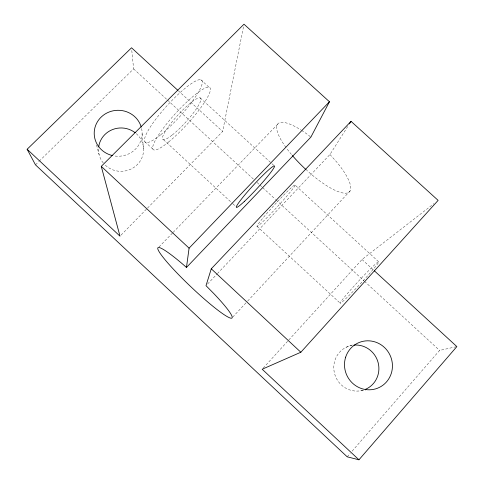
<?xml version="1.0" encoding="UTF-8"?>
<svg xmlns="http://www.w3.org/2000/svg" width="484" height="484" viewBox="0 0 484 484"><rect width="100%" height="100%" fill="white"/><g stroke="black" fill="none" stroke-linecap="round" stroke-linejoin="round"><path stroke-width="0.36" stroke-dasharray="2.42 1.81" d="M147.511 208.096L222.634 131.46L243.549 26.42M217.419 273.599L329.955 154.493L348.184 125.792M347.203 456.817L350.168 453.405M352.146 451.13L439.593 350.428L456.14 346.75M263.193 368.118L362.038 259.497L433.96 203.601M232.768 317.068L247.179 301.574M247.693 301.024L350.101 190.908M207.569 284.029L216.899 274.15M158.994 246.991L172.607 232.913M173.133 232.374L278.905 122.996M121.06 235.079L146.979 208.634M35.465 164.844L38.702 161.68M39.24 161.154L133.596 68.861L131.684 49.295M346.241 347.222L353.647 344.584M361.016 390.703L365.42 390.237M310.395 136.73L308.483 135.175A49.368 13.909 43.5 0 0 301.707 130.462M200.751 79.666L208.967 87.193M200.207 97.895L274.289 165.855M295.186 185.209A28.187 1.682 -47.4 0 1 265.607 219.016A28.187 1.682 -47.4 0 1 267.458 212.736A28.187 1.682 -47.4 0 1 295.186 185.209L378.512 261.644M178.197 90.641L222.634 131.46M362.038 259.497L373.684 270.193M133.596 68.861L166.974 99.577M167.531 100.091L253.767 179.443M257.107 182.51L259.333 184.561M259.89 185.069L262.116 187.12M262.673 187.635L275.469 199.408M276.025 199.916L363.932 280.805M364.488 281.319L439.593 350.428M163.483 139.676L232.332 203.286M232.889 203.8L236.222 206.88M256.956 226.27L340.282 303.262M144.855 141.673L152.986 149.199M329.955 154.493L337.076 162.455A49.368 13.909 43.5 0 1 347.294 192.977A49.368 13.909 43.5 0 1 306.735 170.277M96.528 144.91L99.123 154.717M142.121 133.705L143.585 150.028M136.282 133.638A22.542 21.683 -1 0 1 137.129 164.808A22.542 21.683 -1 0 1 104.713 164.608M103.267 162.993A22.542 21.683 -1 0 1 98.512 149.072M363.157 390.177A23.153 22.445 66.2 0 1 334.511 373.358A23.153 22.445 66.2 0 1 351.789 345.388M141.606 128.484A23.958 22.972 -0.3 0 1 113.468 155.794M291.428 154.414A49.368 13.909 43.5 0 1 286.377 148.013M285.965 147.438A49.368 13.909 43.5 0 1 301.115 130.081M160.779 134.721A41.92 8.373 -47.6 0 0 202.27 81.258A41.92 8.373 -47.6 0 0 157.227 117.303A41.92 8.373 -47.6 0 0 160.779 134.721M172.286 134.951A27.957 5.27 -47.6 0 0 200.927 99.141A27.957 5.27 -47.6 0 0 171.844 122.131A27.957 5.27 -47.6 0 0 172.286 134.951M168.638 141.981A41.951 7.913 -47.6 0 0 210.401 88.699A41.951 7.913 -47.6 0 0 165.679 125.096A41.951 7.913 -47.6 0 0 168.638 141.981M348.456 296.093A28.387 1.543 -47.1 0 0 378.754 261.977A28.387 1.543 -47.1 0 0 351.227 289.22A28.387 1.543 -47.1 0 0 348.456 296.093"/><path stroke-width="0.73" d="M374.235 270.701L456.86 346.586L358.953 459.8L262.183 369.231L300.842 352.237L438.123 200.37L351.021 121.327L211.266 268.808L206.009 285.675L213.765 293.522A51.05 5.675 43.5 0 1 221.612 312.954A51.05 5.675 43.5 0 1 163.187 257.446A51.05 5.675 43.5 0 1 184.089 265.329L186.467 267.452L189.087 248.159L329.453 101.755L243.99 24.2L101.265 166.363L120.002 236.162L27.14 149.254L131.539 47.789L177.646 90.133M329.453 101.755L310.873 137.123L186.467 267.452M349.4 123.88L351.021 121.327M358.953 459.8L347.203 456.817L35.465 164.844L27.14 149.254M101.265 166.363L189.087 248.159M211.266 268.808L300.842 352.237M98.682 146.948A22.542 21.683 -1 0 1 112.597 129.543A22.542 21.683 -1 0 1 135.163 132.713M112.778 155.648A23.958 22.972 -0.3 0 1 94.247 131.902A23.958 22.972 -0.3 0 1 115.603 110.425A23.958 22.972 -0.3 0 1 141.231 127.038M353.961 345.092A23.153 22.445 66.2 0 1 378.167 362.74A23.153 22.445 66.2 0 1 365.251 389.426M306.203 169.787A49.368 13.909 43.5 0 1 292.36 155.515M345.649 357.18A24.648 23.837 65.1 0 0 373.491 389.39A24.648 23.837 65.1 0 0 386.262 349.351A24.648 23.837 65.1 0 0 345.649 357.18M244.341 201.459A28.133 2.474 -47.4 0 0 274.464 166.611A28.133 2.474 -47.4 0 0 247.475 191.833A28.133 2.474 -47.4 0 0 244.341 201.459"/></g></svg>
